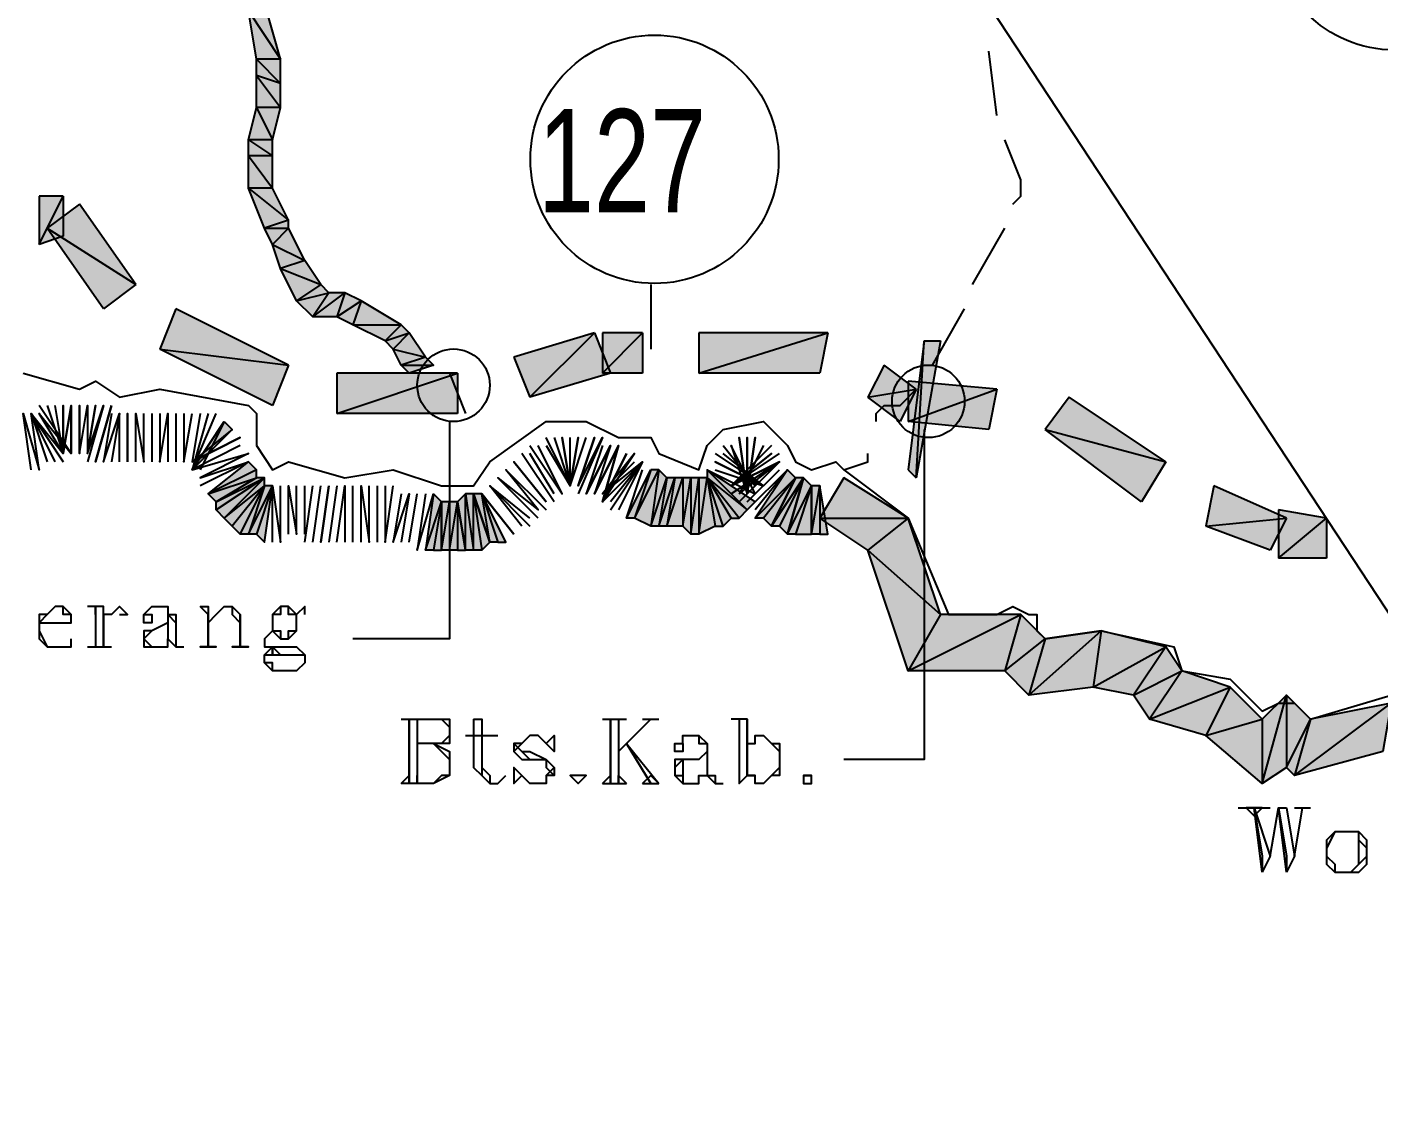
# Model space of a CAD drawing. Header units: millimetres. Extents: x 658 to 813, y 806 to 883.
# Drawn here: x 785.595 to 786.105, y 862.492 to 862.901 of the extents above; entities that cross this region are included whole.
import ezdxf

# ---------------------------------------------------------------- set-up
doc = ezdxf.new("R2010")
doc.units = ezdxf.units.MM
doc.header["$LTSCALE"] = 0.1
doc.linetypes.add('atContinuous2', pattern=[0])
for name, color, linetype in [('BATKAB', 7, 'Continuous'), ('FRAME 11', 7, 'Continuous'), ('KLEKTOR2', 7, 'Continuous'), ('LINK NAS BARU', 7, 'Continuous'), ('LINK SN', 7, 'Continuous'), ('PANTAI', 7, 'Continuous'), ('pantai1', 7, 'Continuous'), ('RENC-JL-SN', 7, 'Continuous'), ('SYMBOL', 7, 'Continuous'), ('TEXT', 8, 'Continuous'), ('zat_Mask_solid', 7, 'Continuous')]:
    doc.layers.add(name, color=color, linetype=linetype)
doc.styles.add('Style2', font='arial.ttf', dxfattribs={"height": 0.2})

msp = doc.modelspace()

# ---------------------------------------------------------------- hatches: boundary and pattern name
at = {"layer": 'KLEKTOR2'}
h = msp.add_hatch(color=7, dxfattribs=at)
h.paths.add_polyline_path([(785.68436, 862.91011), (785.67828, 862.90707), (785.69044, 862.88882)])
h.paths.add_polyline_path([(785.67828, 862.90707), (785.69044, 862.88882), (785.68132, 862.88882)], flags=17)
h = msp.add_hatch(color=7, dxfattribs=at)
h.paths.add_polyline_path([(785.69044, 862.88882), (785.68132, 862.88882), (785.69044, 862.8797)], flags=17)
h.paths.add_polyline_path([(785.68132, 862.88882), (785.69044, 862.8797), (785.68132, 862.88274)], flags=17)
h = msp.add_hatch(color=7, dxfattribs=at)
h.paths.add_polyline_path([(785.69044, 862.8797), (785.68132, 862.88274), (785.69044, 862.87058)], flags=17)
h.paths.add_polyline_path([(785.68132, 862.88274), (785.69044, 862.87058), (785.68132, 862.87058)], flags=17)
h = msp.add_hatch(color=7, dxfattribs=at)
h.paths.add_polyline_path([(785.6874, 862.85842), (785.67828, 862.85842), (785.6874, 862.85234)], flags=17)
h.paths.add_polyline_path([(785.67828, 862.85842), (785.6874, 862.85234), (785.67828, 862.85234)], flags=17)
h = msp.add_hatch(color=7, dxfattribs=at)
h.paths.add_polyline_path([(785.6874, 862.85234), (785.67828, 862.85234), (785.6874, 862.84018)], flags=17)
h.paths.add_polyline_path([(785.67828, 862.85234), (785.6874, 862.84018), (785.67828, 862.84018)], flags=17)
h = msp.add_hatch(color=7, dxfattribs=at)
h.paths.add_polyline_path([(785.6874, 862.84018), (785.67828, 862.84018), (785.69348, 862.82802)], flags=17)
h.paths.add_polyline_path([(785.67828, 862.84018), (785.69348, 862.82802), (785.68436, 862.82498)])
h.paths.add_polyline_path([(785.69348, 862.82802), (785.68436, 862.82498), (785.69348, 862.82498)], flags=17)
h = msp.add_hatch(color=7, dxfattribs=at)
h.paths.add_polyline_path([(785.70868, 862.80066), (785.7026, 862.79154), (785.71476, 862.80066)], flags=16)
h.paths.add_polyline_path([(785.7026, 862.79154), (785.71476, 862.80066), (785.71172, 862.79154)])
at = {"layer": 'LINK NAS BARU'}
h = msp.add_hatch(color=7, dxfattribs=at)
h.paths.add_polyline_path([(785.92756, 862.73378), (785.9306, 862.73074), (785.93364, 862.78242)])
h.paths.add_polyline_path([(785.9306, 862.73074), (785.93364, 862.78242), (785.93972, 862.78242)])
at = {"layer": 'pantai1'}
for points in [[(785.66916, 862.75202), (785.6722, 862.74898), (785.657, 862.73378)], [(785.83028, 862.73378), (785.8242, 862.71554), (785.82116, 862.71554)], [(785.68436, 862.73074), (785.66916, 862.71554), (785.68436, 862.7277)], [(785.90324, 862.73074), (785.89412, 862.71554), (785.92756, 862.71554)], [(785.66916, 862.71554), (785.68436, 862.7277), (785.6722, 862.7125)], [(785.68436, 862.7277), (785.6722, 862.7125), (785.67524, 862.70946)], [(785.68436, 862.7277), (785.67828, 862.70946), (785.67524, 862.70946)], [(785.75732, 862.72162), (785.76036, 862.70338), (785.76036, 862.72466)], [(785.7634, 862.72466), (785.76948, 862.70642), (785.76644, 862.72466)], [(785.89412, 862.71554), (785.92756, 862.71554), (785.91236, 862.70338)], [(785.92756, 862.71554), (785.91236, 862.70338), (785.93972, 862.67906)], [(785.91236, 862.70338), (785.93972, 862.67906), (785.92756, 862.65778)]]:
    msp.add_hatch(color=7, dxfattribs=at).paths.add_polyline_path(points)
h = msp.add_hatch(color=7, dxfattribs=at)
h.paths.add_polyline_path([(785.67828, 862.73682), (785.68132, 862.73378), (785.66308, 862.72466)])
h.paths.add_polyline_path([(785.68132, 862.73378), (785.66308, 862.72466), (785.68132, 862.73074)], flags=17)
h = msp.add_hatch(color=7, dxfattribs=at)
h.paths.add_polyline_path([(785.83028, 862.73378), (785.8242, 862.71554), (785.83332, 862.73378)], flags=16)
h.paths.add_polyline_path([(785.8242, 862.71554), (785.83332, 862.73378), (785.83028, 862.7125)])
h = msp.add_hatch(color=7, dxfattribs=at)
h.paths.add_polyline_path([(785.83332, 862.73378), (785.83028, 862.7125), (785.83636, 862.73074)])
h.paths.add_polyline_path([(785.83028, 862.7125), (785.83636, 862.73074), (785.83332, 862.7125)], flags=17)
h = msp.add_hatch(color=7, dxfattribs=at)
h.paths.add_polyline_path([(785.85156, 862.73074), (785.86676, 862.71858), (785.85156, 862.73378)], flags=17)
h.paths.add_polyline_path([(785.86676, 862.71858), (785.85156, 862.73378), (785.8698, 862.72162)])
h = msp.add_hatch(color=7, dxfattribs=at)
h.paths.add_polyline_path([(785.88196, 862.73378), (785.8698, 862.71554), (785.885, 862.73074)])
h.paths.add_polyline_path([(785.8698, 862.71554), (785.885, 862.73074), (785.87284, 862.71554)], flags=17)
h = msp.add_hatch(color=7, dxfattribs=at)
h.paths.add_polyline_path([(785.68132, 862.73074), (785.66612, 862.72162), (785.68436, 862.73074)], flags=16)
h.paths.add_polyline_path([(785.66612, 862.72162), (785.68436, 862.73074), (785.66612, 862.71858)], flags=17)
h.paths.add_polyline_path([(785.68436, 862.73074), (785.66612, 862.71858), (785.66916, 862.71554)])
h = msp.add_hatch(color=7, dxfattribs=at)
h.paths.add_polyline_path([(785.83636, 862.73074), (785.83332, 862.7125), (785.8394, 862.73074)], flags=16)
h.paths.add_polyline_path([(785.83332, 862.7125), (785.8394, 862.73074), (785.83636, 862.7125)])
h = msp.add_hatch(color=7, dxfattribs=at)
h.paths.add_polyline_path([(785.8394, 862.73074), (785.83636, 862.7125), (785.84244, 862.73074)], flags=16)
h.paths.add_polyline_path([(785.83636, 862.7125), (785.84244, 862.73074), (785.84244, 862.7125)])
h = msp.add_hatch(color=7, dxfattribs=at)
h.paths.add_polyline_path([(785.84244, 862.73074), (785.84244, 862.7125), (785.84548, 862.73074)], flags=16)
h.paths.add_polyline_path([(785.84244, 862.7125), (785.84548, 862.73074), (785.84548, 862.70946)])
h = msp.add_hatch(color=7, dxfattribs=at)
h.paths.add_polyline_path([(785.84548, 862.73074), (785.84548, 862.70946), (785.84852, 862.73074)], flags=16)
h.paths.add_polyline_path([(785.84548, 862.70946), (785.84852, 862.73074), (785.84852, 862.70946)])
h = msp.add_hatch(color=7, dxfattribs=at)
h.paths.add_polyline_path([(785.84852, 862.73074), (785.84852, 862.70946), (785.85156, 862.73074)], flags=16)
h.paths.add_polyline_path([(785.84852, 862.70946), (785.85156, 862.73074), (785.8546, 862.7125)])
h = msp.add_hatch(color=7, dxfattribs=at)
h.paths.add_polyline_path([(785.86676, 862.71858), (785.86372, 862.71554), (785.85156, 862.73074)])
h.paths.add_polyline_path([(785.86372, 862.71554), (785.85156, 862.73074), (785.86068, 862.71554)], flags=17)
h = msp.add_hatch(color=7, dxfattribs=at)
h.paths.add_polyline_path([(785.885, 862.73074), (785.87588, 862.7125), (785.88804, 862.73074)], flags=16)
h.paths.add_polyline_path([(785.87588, 862.7125), (785.88804, 862.73074), (785.87892, 862.7125)])
h = msp.add_hatch(color=7, dxfattribs=at)
h.paths.add_polyline_path([(785.88804, 862.73074), (785.88196, 862.70946), (785.89108, 862.7277)])
h.paths.add_polyline_path([(785.88196, 862.70946), (785.89108, 862.7277), (785.885, 862.70946)], flags=17)
h.paths.add_polyline_path([(785.89108, 862.7277), (785.885, 862.70946), (785.89108, 862.70946)], flags=16)
h = msp.add_hatch(color=7, dxfattribs=at)
h.paths.add_polyline_path([(785.68436, 862.7277), (785.67828, 862.70946), (785.6874, 862.7277)], flags=16)
h.paths.add_polyline_path([(785.67828, 862.70946), (785.6874, 862.7277), (785.68132, 862.70946)])
h = msp.add_hatch(color=7, dxfattribs=at)
h.paths.add_polyline_path([(785.7482, 862.72466), (785.74516, 862.70338), (785.75124, 862.72162)])
h.paths.add_polyline_path([(785.74516, 862.70338), (785.75124, 862.72162), (785.7482, 862.70338)], flags=17)
h.paths.add_polyline_path([(785.75124, 862.72162), (785.7482, 862.70338), (785.75124, 862.70338)], flags=16)
h = msp.add_hatch(color=7, dxfattribs=at)
h.paths.add_polyline_path([(785.76036, 862.70338), (785.76036, 862.72466), (785.7634, 862.70338)], flags=16)
h.paths.add_polyline_path([(785.76036, 862.72466), (785.7634, 862.70338), (785.7634, 862.72466)])
h = msp.add_hatch(color=7, dxfattribs=at)
h.paths.add_polyline_path([(785.7634, 862.70338), (785.7634, 862.72466), (785.76644, 862.70338)], flags=16)
h.paths.add_polyline_path([(785.7634, 862.72466), (785.76644, 862.70338), (785.76948, 862.70642)])
h = msp.add_hatch(color=7, dxfattribs=at)
h.paths.add_polyline_path([(785.76948, 862.70642), (785.76644, 862.72466), (785.77252, 862.70642)], flags=17)
h.paths.add_polyline_path([(785.76644, 862.72466), (785.77252, 862.70642), (785.77556, 862.70642)])
h = msp.add_hatch(color=7, dxfattribs=at)
h.paths.add_polyline_path([(785.89108, 862.7277), (785.89108, 862.70946), (785.89412, 862.7277)], flags=16)
h.paths.add_polyline_path([(785.89108, 862.70946), (785.89412, 862.7277), (785.89412, 862.70946)])
h = msp.add_hatch(color=7, dxfattribs=at)
h.paths.add_polyline_path([(785.75124, 862.72162), (785.75124, 862.70338), (785.75428, 862.72162)], flags=16)
h.paths.add_polyline_path([(785.75124, 862.70338), (785.75428, 862.72162), (785.75428, 862.70338)])
h = msp.add_hatch(color=7, dxfattribs=at)
h.paths.add_polyline_path([(785.75428, 862.72162), (785.75428, 862.70338), (785.75732, 862.72162)], flags=16)
h.paths.add_polyline_path([(785.75428, 862.70338), (785.75732, 862.72162), (785.75732, 862.70338)])
h = msp.add_hatch(color=7, dxfattribs=at)
h.paths.add_polyline_path([(785.93972, 862.67906), (785.92756, 862.65778), (785.97012, 862.67906)], flags=16)
h.paths.add_polyline_path([(785.92756, 862.65778), (785.97012, 862.67906), (785.96404, 862.65778)])
h = msp.add_hatch(color=7, dxfattribs=at)
h.paths.add_polyline_path([(785.97924, 862.66994), (785.97316, 862.64866), (786.00052, 862.67298)], flags=17)
h.paths.add_polyline_path([(785.97316, 862.64866), (786.00052, 862.67298), (785.99748, 862.6517)], flags=17)
h = msp.add_hatch(color=7, dxfattribs=at)
h.paths.add_polyline_path([(786.06132, 862.63954), (786.06132, 862.61522), (786.07044, 862.64866)], flags=17)
h.paths.add_polyline_path([(786.06132, 862.61522), (786.07044, 862.64866), (786.07044, 862.6213)], flags=17)
h = msp.add_hatch(color=7, dxfattribs=at)
h.paths.add_polyline_path([(786.07956, 862.63954), (786.07348, 862.61826), (786.10996, 862.64562)], flags=17)
h.paths.add_polyline_path([(786.07348, 862.61826), (786.10996, 862.64562), (786.10692, 862.62738)], flags=17)
at = {"layer": 'RENC-JL-SN'}
h = msp.add_hatch(color=7, dxfattribs=at)
h.paths.add_polyline_path([(785.59923, 862.83714), (785.59923, 862.8189), (785.60835, 862.83714)], flags=16)
h.paths.add_polyline_path([(785.59923, 862.8189), (785.60835, 862.83714), (785.60835, 862.82194)])
h = msp.add_hatch(color=7, dxfattribs=at)
h.paths.add_polyline_path([(785.61444, 862.8341), (785.60227, 862.82498), (785.63572, 862.8037)])
h.paths.add_polyline_path([(785.60227, 862.82498), (785.63572, 862.8037), (785.62356, 862.79458)])
h = msp.add_hatch(color=7, dxfattribs=at)
h.paths.add_polyline_path([(785.65092, 862.79458), (785.64484, 862.77938), (785.69348, 862.7733)])
h.paths.add_polyline_path([(785.64484, 862.77938), (785.69348, 862.7733), (785.6874, 862.7581)])
h = msp.add_hatch(color=7, dxfattribs=at)
h.paths.add_polyline_path([(785.7786, 862.77634), (785.78468, 862.76114), (785.809, 862.78546)])
h.paths.add_polyline_path([(785.78468, 862.76114), (785.809, 862.78546), (785.81508, 862.77026)])
h = msp.add_hatch(color=7, dxfattribs=at)
h.paths.add_polyline_path([(785.81204, 862.78546), (785.81204, 862.77026), (785.82724, 862.78546)], flags=16)
h.paths.add_polyline_path([(785.81204, 862.77026), (785.82724, 862.78546), (785.82724, 862.77026)])
h = msp.add_hatch(color=7, dxfattribs=at)
h.paths.add_polyline_path([(785.84852, 862.78546), (785.84852, 862.77026), (785.89716, 862.78546)], flags=16)
h.paths.add_polyline_path([(785.84852, 862.77026), (785.89716, 862.78546), (785.89412, 862.77026)])
h = msp.add_hatch(color=7, dxfattribs=at)
h.paths.add_polyline_path([(785.71172, 862.77026), (785.71172, 862.75506), (785.75732, 862.77026)], flags=16)
h.paths.add_polyline_path([(785.71172, 862.75506), (785.75732, 862.77026), (785.75732, 862.75506)])
h = msp.add_hatch(color=7, dxfattribs=at)
h.paths.add_polyline_path([(785.91844, 862.7733), (785.91236, 862.76114), (785.9306, 862.76418)])
h.paths.add_polyline_path([(785.91236, 862.76114), (785.9306, 862.76418), (785.92452, 862.75202)])
h = msp.add_hatch(color=7, dxfattribs=at)
h.paths.add_polyline_path([(785.92756, 862.76722), (785.92756, 862.75202), (785.961, 862.76418)])
h.paths.add_polyline_path([(785.92756, 862.75202), (785.961, 862.76418), (785.95796, 862.74898)])
h = msp.add_hatch(color=7, dxfattribs=at)
h.paths.add_polyline_path([(785.98836, 862.76114), (785.97924, 862.74898), (786.02484, 862.73682)])
h.paths.add_polyline_path([(785.97924, 862.74898), (786.02484, 862.73682), (786.01572, 862.72162)])
h = msp.add_hatch(color=7, dxfattribs=at)
h.paths.add_polyline_path([(786.04308, 862.7277), (786.04004, 862.7125), (786.07044, 862.71554)])
h.paths.add_polyline_path([(786.04004, 862.7125), (786.07044, 862.71554), (786.06436, 862.70338)])
h = msp.add_hatch(color=7, dxfattribs=at)
h.paths.add_polyline_path([(786.0674, 862.71858), (786.0674, 862.70034), (786.08564, 862.71554)])
h.paths.add_polyline_path([(786.0674, 862.70034), (786.08564, 862.71554), (786.08564, 862.70034)], flags=17)
at = {"layer": 'zat_Mask_solid'}
for points in [[(785.68132, 862.87058), (785.6874, 862.85842), (785.67828, 862.85842)], [(785.69044, 862.87058), (785.68132, 862.87058), (785.6874, 862.85842)], [(785.68436, 862.82498), (785.69348, 862.82498), (785.6874, 862.8189)], [(785.69348, 862.82498), (785.6874, 862.8189), (785.69956, 862.81282)], [(785.6874, 862.8189), (785.69956, 862.81282), (785.69044, 862.80978)], [(785.69956, 862.81282), (785.69044, 862.80978), (785.70564, 862.8037)], [(785.69044, 862.80978), (785.70564, 862.8037), (785.69652, 862.79762)], [(785.70564, 862.8037), (785.69652, 862.79762), (785.70868, 862.80066)], [(785.69652, 862.79762), (785.70868, 862.80066), (785.7026, 862.79154)], [(785.71476, 862.80066), (785.71172, 862.79154), (785.72084, 862.79762)], [(785.71172, 862.79154), (785.72084, 862.79762), (785.7178, 862.7885)], [(785.72084, 862.79762), (785.7178, 862.7885), (785.73604, 862.7885)], [(785.7178, 862.7885), (785.73604, 862.7885), (785.72996, 862.78242)], [(785.73604, 862.7885), (785.72996, 862.78242), (785.73908, 862.78546)], [(785.72996, 862.78242), (785.73908, 862.78546), (785.733, 862.77938)], [(785.73908, 862.78546), (785.733, 862.77938), (785.74516, 862.77634)], [(785.733, 862.77938), (785.74516, 862.77634), (785.73604, 862.7733)], [(785.74516, 862.77634), (785.73604, 862.7733), (785.7482, 862.7733)], [(785.73604, 862.7733), (785.7482, 862.7733), (785.73908, 862.77026)], [(785.66308, 862.72466), (785.68132, 862.73074), (785.66612, 862.72162)], [(785.85156, 862.73074), (785.8546, 862.7125), (785.85764, 862.7125)], [(785.85156, 862.73074), (785.86068, 862.71554), (785.85764, 862.7125)], [(785.885, 862.73074), (785.87284, 862.71554), (785.87588, 862.7125)], [(785.88804, 862.73074), (785.87892, 862.7125), (785.88196, 862.70946)], [(785.6874, 862.7277), (785.68132, 862.70946), (785.68436, 862.70642)], [(785.89412, 862.7277), (785.89412, 862.70946), (785.89716, 862.70946)], [(785.75732, 862.72162), (785.75732, 862.70338), (785.76036, 862.70338)], [(785.97012, 862.67906), (785.96404, 862.65778), (785.97924, 862.66994)], [(786.00052, 862.67298), (785.99748, 862.6517), (786.02484, 862.6669)], [(785.96404, 862.65778), (785.97924, 862.66994), (785.97316, 862.64866)], [(785.99748, 862.6517), (786.02484, 862.6669), (786.01268, 862.64866)], [(786.02484, 862.6669), (786.01268, 862.64866), (786.03092, 862.65778)], [(786.01268, 862.64866), (786.03092, 862.65778), (786.01876, 862.63954)], [(786.03092, 862.65778), (786.01876, 862.63954), (786.04916, 862.6517)], [(786.01876, 862.63954), (786.04916, 862.6517), (786.04004, 862.63346)], [(786.04916, 862.6517), (786.04004, 862.63346), (786.06132, 862.63954)], [(786.07044, 862.64866), (786.07044, 862.6213), (786.07956, 862.63954)], [(786.04004, 862.63346), (786.06132, 862.63954), (786.06132, 862.61522)], [(786.07044, 862.6213), (786.07956, 862.63954), (786.07348, 862.61826)]]:
    msp.add_hatch(color=7, dxfattribs=at).paths.add_polyline_path(points)

# ---------------------------------------------------------------- linework, layer by layer
at = {"layer": 'BATKAB', "color": 7}
for points in [[(785.961, 862.86754), (785.95796, 862.89186)], [(785.96708, 862.8341), (785.97012, 862.83714), (785.97012, 862.84322), (785.96404, 862.85842)], [(785.95188, 862.8037), (785.96404, 862.82498)], [(785.93668, 862.7733), (785.94884, 862.79458)], [(785.9154, 862.75202), (785.9154, 862.75506), (785.91844, 862.7581), (785.92452, 862.7581), (785.9306, 862.76418)], [(785.90324, 862.73378), (785.91236, 862.73682), (785.91236, 862.73986)]]:
    msp.add_lwpolyline(points, dxfattribs=at)
at = {"layer": 'FRAME 11', "color": 7}
msp.add_lwpolyline([(785.25571, 863.97716), (788.65449, 858.80907), (788.02216, 857.93658), (790.25356, 858.55371), (789.90395, 860.69087), (789.28682, 859.56605), (785.25571, 863.97716)], dxfattribs=at)
at = {"layer": 'KLEKTOR2', "color": 7}
for points in [[(785.68436, 862.91011), (785.67828, 862.90707), (785.69044, 862.88882), (785.68436, 862.91011)], [(785.67828, 862.90707), (785.69044, 862.88882), (785.68132, 862.88882), (785.67828, 862.90707)], [(785.69044, 862.88882), (785.68132, 862.88882), (785.69044, 862.8797), (785.69044, 862.88882)], [(785.68132, 862.88882), (785.69044, 862.8797), (785.68132, 862.88274), (785.68132, 862.88882)], [(785.69044, 862.8797), (785.68132, 862.88274), (785.69044, 862.87058), (785.69044, 862.8797)], [(785.68132, 862.88274), (785.69044, 862.87058), (785.68132, 862.87058), (785.68132, 862.88274)], [(785.68132, 862.87058), (785.6874, 862.85842), (785.67828, 862.85842), (785.68132, 862.87058)], [(785.69044, 862.87058), (785.68132, 862.87058), (785.6874, 862.85842), (785.69044, 862.87058)], [(785.6874, 862.85842), (785.67828, 862.85842), (785.6874, 862.85234), (785.6874, 862.85842)], [(785.67828, 862.85842), (785.6874, 862.85234), (785.67828, 862.85234), (785.67828, 862.85842)], [(785.6874, 862.85234), (785.67828, 862.85234), (785.6874, 862.84018), (785.6874, 862.85234)], [(785.67828, 862.85234), (785.6874, 862.84018), (785.67828, 862.84018), (785.67828, 862.85234)], [(785.6874, 862.84018), (785.67828, 862.84018), (785.69348, 862.82802), (785.6874, 862.84018)], [(785.67828, 862.84018), (785.69348, 862.82802), (785.68436, 862.82498), (785.67828, 862.84018)], [(785.69348, 862.82802), (785.68436, 862.82498), (785.69348, 862.82498), (785.69348, 862.82802)], [(785.68436, 862.82498), (785.69348, 862.82498), (785.6874, 862.8189), (785.68436, 862.82498)], [(785.69348, 862.82498), (785.6874, 862.8189), (785.69956, 862.81282), (785.69348, 862.82498)], [(785.6874, 862.8189), (785.69956, 862.81282), (785.69044, 862.80978), (785.6874, 862.8189)], [(785.69956, 862.81282), (785.69044, 862.80978), (785.70564, 862.8037), (785.69956, 862.81282)], [(785.69044, 862.80978), (785.70564, 862.8037), (785.69652, 862.79762), (785.69044, 862.80978)], [(785.70564, 862.8037), (785.69652, 862.79762), (785.70868, 862.80066), (785.70564, 862.8037)], [(785.69652, 862.79762), (785.70868, 862.80066), (785.7026, 862.79154), (785.69652, 862.79762)], [(785.70868, 862.80066), (785.7026, 862.79154), (785.71476, 862.80066), (785.70868, 862.80066)], [(785.7026, 862.79154), (785.71476, 862.80066), (785.71172, 862.79154), (785.7026, 862.79154)], [(785.71476, 862.80066), (785.71172, 862.79154), (785.72084, 862.79762), (785.71476, 862.80066)], [(785.71172, 862.79154), (785.72084, 862.79762), (785.7178, 862.7885), (785.71172, 862.79154)], [(785.72084, 862.79762), (785.7178, 862.7885), (785.73604, 862.7885), (785.72084, 862.79762)], [(785.7178, 862.7885), (785.73604, 862.7885), (785.72996, 862.78242), (785.7178, 862.7885)], [(785.73604, 862.7885), (785.72996, 862.78242), (785.73908, 862.78546), (785.73604, 862.7885)], [(785.72996, 862.78242), (785.73908, 862.78546), (785.733, 862.77938), (785.72996, 862.78242)], [(785.73908, 862.78546), (785.733, 862.77938), (785.74516, 862.77634), (785.73908, 862.78546)], [(785.733, 862.77938), (785.74516, 862.77634), (785.73604, 862.7733), (785.733, 862.77938)], [(785.74516, 862.77634), (785.73604, 862.7733), (785.7482, 862.7733), (785.74516, 862.77634)], [(785.73604, 862.7733), (785.7482, 862.7733), (785.73908, 862.77026), (785.73604, 862.7733)]]:
    msp.add_lwpolyline(points, dxfattribs=at)
at = {"layer": 'LINK NAS BARU', "color": 7, "linetype": 'atContinuous2'}
for p, q in [((785.93364, 862.78242), (785.92756, 862.73378)), ((785.9306, 862.73074), (785.93364, 862.78242)), ((785.9306, 862.73074), (785.93364, 862.78242)), ((785.93972, 862.78242), (785.9306, 862.73074)), ((785.93364, 862.78242), (785.93972, 862.78242)), ((785.92756, 862.73378), (785.9306, 862.73074))]:
    msp.add_line(p, q, dxfattribs=at)
msp.add_circle((786.11141, 862.93921), 0.0469, dxfattribs=at)
at = {"layer": 'LINK SN', "color": 7}
msp.add_lwpolyline([(785.83028, 862.8037), (785.83028, 862.77938)], dxfattribs=at)
at = {"layer": 'LINK SN', "color": 7, "linetype": 'atContinuous2'}
msp.add_circle((785.83172, 862.85104), 0.0469, dxfattribs=at)
at = {"layer": 'PANTAI', "color": 7}
for points in [[(785.59315, 862.77026), (785.61444, 862.76418), (785.62052, 862.76722), (785.62964, 862.76114), (785.64484, 862.76418), (785.67828, 862.7581), (785.68132, 862.75506), (785.68132, 862.7429), (785.6874, 862.73378), (785.69348, 862.73682), (785.71476, 862.73074), (785.733, 862.73378), (785.75124, 862.7277), (785.7634, 862.7277), (785.76948, 862.73682), (785.79076, 862.75202), (785.80596, 862.75202), (785.81812, 862.74594), (785.83028, 862.74594), (785.83332, 862.73986), (785.84852, 862.73378), (785.85156, 862.7429), (785.85764, 862.74898), (785.87284, 862.75202), (785.88196, 862.7429), (785.885, 862.73682), (785.89108, 862.73378), (785.9002, 862.73682), (785.90324, 862.73378)], [(785.90324, 862.73378), (785.92756, 862.71554), (785.94276, 862.67906), (785.961, 862.67906), (785.96708, 862.6821), (785.97316, 862.67906), (785.9762, 862.67906), (785.9762, 862.67298), (785.97924, 862.66994), (786.00052, 862.67298), (786.02788, 862.6669), (786.03092, 862.65778), (786.04916, 862.65474), (786.06132, 862.64258), (786.0674, 862.64562), (786.07348, 862.64562), (786.07956, 862.63954), (786.10996, 862.64866)]]:
    msp.add_lwpolyline(points, dxfattribs=at)
at = {"layer": 'pantai1', "color": 7, "linetype": 'atContinuous2'}
for p, q in [((785.86676, 862.71858), (785.85156, 862.73378)), ((785.85156, 862.73378), (785.85156, 862.73074)), ((785.86676, 862.71858), (785.85156, 862.73378)), ((785.85156, 862.73378), (785.8698, 862.72162)), ((785.85156, 862.73074), (785.86676, 862.71858)), ((785.8698, 862.72162), (785.86676, 862.71858))]:
    msp.add_line(p, q, dxfattribs=at)
at = {"layer": 'pantai1', "color": 7}
for points in [[(785.59619, 862.73378), (785.59315, 862.75506), (785.59923, 862.73378), (785.59619, 862.75506), (785.60227, 862.73682)], [(785.59619, 862.75506), (785.60835, 862.73986), (785.59923, 862.75506), (785.6114, 862.73986), (785.59923, 862.7581)], [(785.60531, 862.73682), (785.59619, 862.75506), (785.60835, 862.73682)], [(785.60227, 862.7581), (785.60835, 862.73986), (785.60531, 862.7581)], [(785.60835, 862.73986), (785.60835, 862.7581), (785.60835, 862.73986), (785.6114, 862.7581), (785.60835, 862.73986), (785.6114, 862.7581), (785.6114, 862.73986), (785.6114, 862.7581)], [(785.61444, 862.73986), (785.61444, 862.7581), (785.61444, 862.73986), (785.61444, 862.7581), (785.61444, 862.73986), (785.61748, 862.7581), (785.61748, 862.73986), (785.62052, 862.7581), (785.61748, 862.73986), (785.62356, 862.7581), (785.61748, 862.73682)], [(785.6266, 862.7581), (785.62052, 862.73682), (785.6266, 862.7581)], [(785.6266, 862.75506), (785.62356, 862.73682), (785.62964, 862.75506), (785.6266, 862.73682)], [(785.62964, 862.73682), (785.62964, 862.75506)], [(785.63268, 862.73682), (785.63268, 862.75506), (785.63268, 862.73682)], [(785.63572, 862.73682), (785.63572, 862.75506), (785.63876, 862.73682), (785.63876, 862.75506)], [(785.6418, 862.75506), (785.6418, 862.73682)], [(785.64484, 862.75506), (785.64484, 862.73682), (785.64788, 862.75506), (785.64788, 862.73682)], [(785.65092, 862.75506), (785.65092, 862.73682)], [(785.65396, 862.75506), (785.65396, 862.73682), (785.657, 862.75506)], [(785.66004, 862.75506), (785.657, 862.73682)], [(785.66308, 862.75506), (785.657, 862.73378), (785.66612, 862.75506)], [(785.66916, 862.75202), (785.6722, 862.74898), (785.657, 862.73378), (785.66916, 862.75202)], [(785.6722, 862.74898), (785.657, 862.73682), (785.67524, 862.74594), (785.657, 862.73682)], [(785.66916, 862.75202), (785.66004, 862.73378)], [(785.79076, 862.7429), (785.79988, 862.7277), (785.79076, 862.74594)], [(785.7938, 862.74594), (785.79988, 862.7277), (785.79684, 862.74594), (785.79988, 862.7277), (785.79988, 862.74594)], [(785.79988, 862.7277), (785.80292, 862.74594), (785.79988, 862.7277), (785.80596, 862.74594)], [(785.80292, 862.7277), (785.809, 862.74594), (785.80292, 862.7277), (785.81204, 862.74594), (785.80292, 862.72466)], [(785.8698, 862.72466), (785.86068, 862.7429), (785.86676, 862.72466), (785.86372, 862.74594), (785.86676, 862.72466), (785.86372, 862.74594), (785.86676, 862.72466), (785.86372, 862.74594)], [(785.86676, 862.74594), (785.86676, 862.72466), (785.86676, 862.74594), (785.86676, 862.72466), (785.8698, 862.74594), (785.86676, 862.72466)], [(785.67524, 862.7429), (785.657, 862.73378), (785.67828, 862.73986), (785.66004, 862.73074), (785.67828, 862.73682), (785.66004, 862.7277)], [(785.7938, 862.72162), (785.78164, 862.73986)], [(785.78468, 862.7429), (785.79684, 862.72466), (785.78772, 862.7429)], [(785.7938, 862.72466), (785.78468, 862.73986)], [(785.81204, 862.7429), (785.80596, 862.72466), (785.81508, 862.7429), (785.80596, 862.72466)], [(785.81508, 862.7429), (785.809, 862.72466), (785.81812, 862.7429), (785.809, 862.72466)], [(785.81812, 862.7429), (785.81204, 862.72162), (785.81812, 862.7429)], [(785.82116, 862.73986), (785.81204, 862.72162), (785.82116, 862.73986)], [(785.81204, 862.72162), (785.8242, 862.73986), (785.81204, 862.72466), (785.8242, 862.73682)], [(785.8546, 862.73986), (785.87284, 862.7277), (785.85764, 862.73986)], [(785.85764, 862.7429), (785.8698, 862.7277)], [(785.87588, 862.7429), (785.86068, 862.7277), (785.87588, 862.73986), (785.86068, 862.7277), (785.87892, 862.73986)], [(785.87284, 862.7429), (785.86372, 862.72466)], [(785.67828, 862.73682), (785.68132, 862.73378), (785.66308, 862.72466), (785.67828, 862.73682)], [(785.68132, 862.73378), (785.66308, 862.72466), (785.68132, 862.73074), (785.68132, 862.73378)], [(785.78772, 862.71554), (785.77252, 862.73074), (785.78772, 862.71858), (785.77556, 862.73378), (785.79076, 862.71858)], [(785.79076, 862.72162), (785.7786, 862.73682), (785.79076, 862.72162)], [(785.81204, 862.72466), (785.82724, 862.73682), (785.81204, 862.72162), (785.82724, 862.73682), (785.81508, 862.72162)], [(785.81508, 862.71858), (785.82724, 862.73682), (785.81812, 862.71858)], [(785.82116, 862.71554), (785.82724, 862.73378)], [(785.83028, 862.73378), (785.8242, 862.71554), (785.82116, 862.71554), (785.83028, 862.73378)], [(785.83028, 862.73378), (785.8242, 862.71554), (785.83332, 862.73378), (785.83028, 862.73378)], [(785.8242, 862.71554), (785.83332, 862.73378), (785.83028, 862.7125), (785.8242, 862.71554)], [(785.83332, 862.73378), (785.83028, 862.7125), (785.83636, 862.73074), (785.83332, 862.73378)], [(785.8698, 862.72162), (785.85156, 862.73378), (785.8698, 862.72466)], [(785.8546, 862.73378), (785.87284, 862.7277), (785.8546, 862.73682), (785.87284, 862.7277), (785.8546, 862.73682)], [(785.86068, 862.7277), (785.87892, 862.73682), (785.86068, 862.7277), (785.87892, 862.73682), (785.86068, 862.72466)], [(785.86372, 862.72466), (785.87892, 862.73682), (785.86372, 862.72162)], [(785.86676, 862.72162), (785.87892, 862.73378)], [(785.86676, 862.71858), (785.88196, 862.73378), (785.8698, 862.71858)], [(785.88196, 862.73378), (785.8698, 862.71554), (785.885, 862.73074), (785.88196, 862.73378)], [(785.66308, 862.72466), (785.68132, 862.73074), (785.66612, 862.72162), (785.66308, 862.72466)], [(785.68132, 862.73074), (785.66612, 862.72162), (785.68436, 862.73074), (785.68132, 862.73074)], [(785.66612, 862.72162), (785.68436, 862.73074), (785.66612, 862.71858), (785.66612, 862.72162)], [(785.68436, 862.73074), (785.66612, 862.71858), (785.66916, 862.71554), (785.68436, 862.73074)], [(785.68436, 862.73074), (785.66916, 862.71554), (785.68436, 862.7277), (785.68436, 862.73074)], [(785.83028, 862.7125), (785.83636, 862.73074), (785.83332, 862.7125), (785.83028, 862.7125)], [(785.83636, 862.73074), (785.83332, 862.7125), (785.8394, 862.73074), (785.83636, 862.73074)], [(785.83332, 862.7125), (785.8394, 862.73074), (785.83636, 862.7125), (785.83332, 862.7125)], [(785.8394, 862.73074), (785.83636, 862.7125), (785.84244, 862.73074), (785.8394, 862.73074)], [(785.83636, 862.7125), (785.84244, 862.73074), (785.84244, 862.7125), (785.83636, 862.7125)], [(785.84244, 862.73074), (785.84244, 862.7125), (785.84548, 862.73074), (785.84244, 862.73074)], [(785.84244, 862.7125), (785.84548, 862.73074), (785.84548, 862.70946), (785.84244, 862.7125)], [(785.84548, 862.73074), (785.84548, 862.70946), (785.84852, 862.73074), (785.84548, 862.73074)], [(785.84548, 862.70946), (785.84852, 862.73074), (785.84852, 862.70946), (785.84548, 862.70946)], [(785.84852, 862.73074), (785.84852, 862.70946), (785.85156, 862.73074), (785.84852, 862.73074)], [(785.84852, 862.70946), (785.85156, 862.73074), (785.8546, 862.7125), (785.84852, 862.70946)], [(785.85156, 862.73074), (785.8546, 862.7125), (785.85764, 862.7125), (785.85156, 862.73074)], [(785.86676, 862.71858), (785.86372, 862.71554), (785.85156, 862.73074), (785.86676, 862.71858)], [(785.86372, 862.71554), (785.85156, 862.73074), (785.86068, 862.71554), (785.86372, 862.71554)], [(785.85156, 862.73074), (785.86068, 862.71554), (785.85764, 862.7125), (785.85156, 862.73074)], [(785.8698, 862.71554), (785.885, 862.73074), (785.87284, 862.71554), (785.8698, 862.71554)], [(785.885, 862.73074), (785.87284, 862.71554), (785.87588, 862.7125), (785.885, 862.73074)], [(785.885, 862.73074), (785.87588, 862.7125), (785.88804, 862.73074), (785.885, 862.73074)], [(785.87588, 862.7125), (785.88804, 862.73074), (785.87892, 862.7125), (785.87588, 862.7125)], [(785.88804, 862.73074), (785.87892, 862.7125), (785.88196, 862.70946), (785.88804, 862.73074)], [(785.88804, 862.73074), (785.88196, 862.70946), (785.89108, 862.7277), (785.88804, 862.73074)], [(785.90324, 862.73074), (785.89412, 862.71554), (785.92756, 862.71554), (785.90324, 862.73074)], [(785.66916, 862.71554), (785.68436, 862.7277), (785.6722, 862.7125), (785.66916, 862.71554)], [(785.68436, 862.7277), (785.6722, 862.7125), (785.67524, 862.70946), (785.68436, 862.7277)], [(785.68436, 862.7277), (785.67828, 862.70946), (785.67524, 862.70946), (785.68436, 862.7277)], [(785.68436, 862.7277), (785.67828, 862.70946), (785.6874, 862.7277), (785.68436, 862.7277)], [(785.67828, 862.70946), (785.6874, 862.7277), (785.68132, 862.70946), (785.67828, 862.70946)], [(785.6874, 862.7277), (785.68132, 862.70946), (785.68436, 862.70642), (785.6874, 862.7277)], [(785.6874, 862.70642), (785.6874, 862.7277), (785.69044, 862.70642), (785.69044, 862.7277)], [(785.69348, 862.70946), (785.69348, 862.7277), (785.69652, 862.70946), (785.69652, 862.7277)], [(785.69956, 862.70946), (785.69956, 862.7277)], [(785.69956, 862.70642), (785.7026, 862.7277)], [(785.7026, 862.70642), (785.70564, 862.7277)], [(785.70868, 862.7277), (785.70564, 862.70642), (785.70868, 862.7277)], [(785.71172, 862.7277), (785.70868, 862.70642)], [(785.71172, 862.70642), (785.71476, 862.7277), (785.71476, 862.70642)], [(785.7178, 862.70642), (785.7178, 862.7277)], [(785.72084, 862.70642), (785.72084, 862.7277), (785.72388, 862.70642), (785.72388, 862.7277)], [(785.72692, 862.7277), (785.72692, 862.70642)], [(785.72996, 862.7277), (785.72996, 862.70642), (785.733, 862.7277)], [(785.73604, 862.72466), (785.733, 862.70642), (785.73908, 862.72466), (785.73604, 862.70642)], [(785.73908, 862.70642), (785.74212, 862.72466)], [(785.74516, 862.72466), (785.74212, 862.70338), (785.7482, 862.72466)], [(785.7482, 862.72466), (785.74516, 862.70338), (785.75124, 862.72162), (785.7482, 862.72466)], [(785.75732, 862.72162), (785.76036, 862.70338), (785.76036, 862.72466), (785.75732, 862.72162)], [(785.76036, 862.70338), (785.76036, 862.72466), (785.7634, 862.70338), (785.76036, 862.70338)], [(785.76036, 862.72466), (785.7634, 862.70338), (785.7634, 862.72466), (785.76036, 862.72466)], [(785.7634, 862.70338), (785.7634, 862.72466), (785.76644, 862.70338), (785.7634, 862.70338)], [(785.7634, 862.72466), (785.76644, 862.70338), (785.76948, 862.70642), (785.7634, 862.72466)], [(785.7634, 862.72466), (785.76948, 862.70642), (785.76644, 862.72466), (785.7634, 862.72466)], [(785.76948, 862.70642), (785.76644, 862.72466), (785.77252, 862.70642), (785.76948, 862.70642)], [(785.76644, 862.72466), (785.77252, 862.70642), (785.77556, 862.70642), (785.76644, 862.72466)], [(785.7786, 862.70946), (785.76644, 862.72466), (785.7786, 862.70946)], [(785.78164, 862.7125), (785.76948, 862.7277), (785.78468, 862.7125)], [(785.78468, 862.71554), (785.76948, 862.7277)], [(785.88196, 862.70946), (785.89108, 862.7277), (785.885, 862.70946), (785.88196, 862.70946)], [(785.89108, 862.7277), (785.885, 862.70946), (785.89108, 862.70946), (785.89108, 862.7277)], [(785.89108, 862.7277), (785.89108, 862.70946), (785.89412, 862.7277), (785.89108, 862.7277)], [(785.89108, 862.70946), (785.89412, 862.7277), (785.89412, 862.70946), (785.89108, 862.70946)], [(785.89412, 862.7277), (785.89412, 862.70946), (785.89716, 862.70946), (785.89412, 862.7277)], [(785.74516, 862.70338), (785.75124, 862.72162), (785.7482, 862.70338), (785.74516, 862.70338)], [(785.75124, 862.72162), (785.7482, 862.70338), (785.75124, 862.70338), (785.75124, 862.72162)], [(785.75124, 862.72162), (785.75124, 862.70338), (785.75428, 862.72162), (785.75124, 862.72162)], [(785.75124, 862.70338), (785.75428, 862.72162), (785.75428, 862.70338), (785.75124, 862.70338)], [(785.75428, 862.72162), (785.75428, 862.70338), (785.75732, 862.72162), (785.75428, 862.72162)], [(785.75428, 862.70338), (785.75732, 862.72162), (785.75732, 862.70338), (785.75428, 862.70338)], [(785.75732, 862.72162), (785.75732, 862.70338), (785.76036, 862.70338), (785.75732, 862.72162)], [(785.89412, 862.71554), (785.92756, 862.71554), (785.91236, 862.70338), (785.89412, 862.71554)], [(785.92756, 862.71554), (785.91236, 862.70338), (785.93972, 862.67906), (785.92756, 862.71554)], [(785.91236, 862.70338), (785.93972, 862.67906), (785.92756, 862.65778), (785.91236, 862.70338)], [(785.93972, 862.67906), (785.92756, 862.65778), (785.97012, 862.67906), (785.93972, 862.67906)], [(785.92756, 862.65778), (785.97012, 862.67906), (785.96404, 862.65778), (785.92756, 862.65778)], [(785.97012, 862.67906), (785.96404, 862.65778), (785.97924, 862.66994), (785.97012, 862.67906)], [(785.97924, 862.66994), (785.97316, 862.64866), (786.00052, 862.67298), (785.97924, 862.66994)], [(785.97316, 862.64866), (786.00052, 862.67298), (785.99748, 862.6517), (785.97316, 862.64866)], [(786.00052, 862.67298), (785.99748, 862.6517), (786.02484, 862.6669), (786.00052, 862.67298)], [(785.96404, 862.65778), (785.97924, 862.66994), (785.97316, 862.64866), (785.96404, 862.65778)], [(785.99748, 862.6517), (786.02484, 862.6669), (786.01268, 862.64866), (785.99748, 862.6517)], [(786.02484, 862.6669), (786.01268, 862.64866), (786.03092, 862.65778), (786.02484, 862.6669)], [(786.01268, 862.64866), (786.03092, 862.65778), (786.01876, 862.63954), (786.01268, 862.64866)], [(786.03092, 862.65778), (786.01876, 862.63954), (786.04916, 862.6517), (786.03092, 862.65778)], [(786.01876, 862.63954), (786.04916, 862.6517), (786.04004, 862.63346), (786.01876, 862.63954)], [(786.04916, 862.6517), (786.04004, 862.63346), (786.06132, 862.63954), (786.04916, 862.6517)], [(786.06132, 862.63954), (786.06132, 862.61522), (786.07044, 862.64866), (786.06132, 862.63954)], [(786.06132, 862.61522), (786.07044, 862.64866), (786.07044, 862.6213), (786.06132, 862.61522)], [(786.07044, 862.64866), (786.07044, 862.6213), (786.07956, 862.63954), (786.07044, 862.64866)], [(786.07956, 862.63954), (786.07348, 862.61826), (786.10996, 862.64562), (786.07956, 862.63954)], [(786.07348, 862.61826), (786.10996, 862.64562), (786.10692, 862.62738), (786.07348, 862.61826)], [(786.04004, 862.63346), (786.06132, 862.63954), (786.06132, 862.61522), (786.04004, 862.63346)], [(786.07044, 862.6213), (786.07956, 862.63954), (786.07348, 862.61826), (786.07044, 862.6213)]]:
    msp.add_lwpolyline(points, dxfattribs=at)
at = {"layer": 'RENC-JL-SN', "color": 7, "linetype": 'atContinuous2'}
for p, q in [((785.59923, 862.83714), (785.59923, 862.8189)), ((785.59923, 862.8189), (785.60835, 862.83714)), ((785.60835, 862.83714), (785.59923, 862.83714)), ((785.59923, 862.8189), (785.60835, 862.83714)), ((785.60835, 862.83714), (785.60835, 862.82194)), ((785.61444, 862.8341), (785.60227, 862.82498)), ((785.63572, 862.8037), (785.61444, 862.8341)), ((785.60835, 862.82194), (785.59923, 862.8189)), ((785.60227, 862.82498), (785.63572, 862.8037)), ((785.60227, 862.82498), (785.63572, 862.8037)), ((785.62356, 862.79458), (785.60227, 862.82498)), ((785.63572, 862.8037), (785.62356, 862.79458)), ((785.65092, 862.79458), (785.64484, 862.77938)), ((785.69348, 862.7733), (785.65092, 862.79458)), ((785.809, 862.78546), (785.7786, 862.77634)), ((785.78468, 862.76114), (785.809, 862.78546)), ((785.78468, 862.76114), (785.809, 862.78546)), ((785.809, 862.78546), (785.81508, 862.77026)), ((785.81204, 862.78546), (785.81204, 862.77026)), ((785.81204, 862.77026), (785.82724, 862.78546)), ((785.82724, 862.78546), (785.81204, 862.78546)), ((785.81204, 862.77026), (785.82724, 862.78546)), ((785.82724, 862.78546), (785.82724, 862.77026)), ((785.84852, 862.78546), (785.84852, 862.77026)), ((785.84852, 862.77026), (785.89716, 862.78546)), ((785.89716, 862.78546), (785.84852, 862.78546)), ((785.84852, 862.77026), (785.89716, 862.78546)), ((785.89716, 862.78546), (785.89412, 862.77026)), ((785.64484, 862.77938), (785.69348, 862.7733)), ((785.64484, 862.77938), (785.69348, 862.7733)), ((785.6874, 862.7581), (785.64484, 862.77938)), ((785.7786, 862.77634), (785.78468, 862.76114)), ((785.69348, 862.7733), (785.6874, 862.7581)), ((785.71172, 862.77026), (785.71172, 862.75506)), ((785.71172, 862.75506), (785.75732, 862.77026)), ((785.75732, 862.77026), (785.71172, 862.77026)), ((785.71172, 862.75506), (785.75732, 862.77026)), ((785.75732, 862.77026), (785.75732, 862.75506)), ((785.81508, 862.77026), (785.78468, 862.76114)), ((785.82724, 862.77026), (785.81204, 862.77026)), ((785.89412, 862.77026), (785.84852, 862.77026)), ((785.91844, 862.7733), (785.91236, 862.76114)), ((785.9306, 862.76418), (785.91844, 862.7733)), ((785.92756, 862.76722), (785.92756, 862.75202)), ((785.961, 862.76418), (785.92756, 862.76722)), ((785.91236, 862.76114), (785.9306, 862.76418)), ((785.91236, 862.76114), (785.9306, 862.76418)), ((785.92452, 862.75202), (785.91236, 862.76114)), ((785.9306, 862.76418), (785.92452, 862.75202)), ((785.92756, 862.75202), (785.961, 862.76418)), ((785.92756, 862.75202), (785.961, 862.76418)), ((785.961, 862.76418), (785.95796, 862.74898)), ((785.98836, 862.76114), (785.97924, 862.74898)), ((786.02484, 862.73682), (785.98836, 862.76114)), ((785.75732, 862.75506), (785.71172, 862.75506)), ((785.95796, 862.74898), (785.92756, 862.75202)), ((785.97924, 862.74898), (786.02484, 862.73682)), ((785.97924, 862.74898), (786.02484, 862.73682)), ((786.01572, 862.72162), (785.97924, 862.74898)), ((786.02484, 862.73682), (786.01572, 862.72162)), ((786.04308, 862.7277), (786.04004, 862.7125)), ((786.07044, 862.71554), (786.04308, 862.7277)), ((786.0674, 862.71858), (786.0674, 862.70034)), ((786.08564, 862.71554), (786.0674, 862.71858)), ((786.04004, 862.7125), (786.07044, 862.71554)), ((786.04004, 862.7125), (786.07044, 862.71554)), ((786.07044, 862.71554), (786.06436, 862.70338)), ((786.0674, 862.70034), (786.08564, 862.71554)), ((786.0674, 862.70034), (786.08564, 862.71554)), ((786.08564, 862.71554), (786.08564, 862.70034)), ((786.06436, 862.70338), (786.04004, 862.7125)), ((786.08564, 862.70034), (786.0674, 862.70034))]:
    msp.add_line(p, q, dxfattribs=at)
at = {"layer": 'RENC-JL-SN', "color": 7}
msp.add_lwpolyline([(785.75428, 862.77026), (785.76036, 862.75506)], dxfattribs=at)
at = {"layer": 'SYMBOL', "color": 7, "linetype": 'atContinuous2'}
for centre in [(785.7558, 862.76569), (785.93517, 862.75961)]:
    msp.add_circle(centre, 0.0137, dxfattribs=at)
at = {"layer": 'TEXT', "color": 7}
for points in [[(785.75428, 862.75202), (785.75428, 862.66994), (785.7178, 862.66994)], [(785.93364, 862.74898), (785.93364, 862.62434), (785.90324, 862.62434)], [(785.59923, 862.67602), (785.6114, 862.67602), (785.6114, 862.67906), (785.60835, 862.6821), (785.60531, 862.6821), (785.60227, 862.67906), (785.59923, 862.67906), (785.59923, 862.67602), (785.59923, 862.67298), (785.59923, 862.66994), (785.60227, 862.6669), (785.60531, 862.6669), (785.60835, 862.6669), (785.6114, 862.6669), (785.6114, 862.66994)], [(785.60531, 862.6821), (785.60227, 862.67906), (785.59923, 862.67602), (785.59923, 862.67298), (785.60227, 862.6669), (785.60531, 862.6669)], [(785.59923, 862.67906), (785.59923, 862.67602), (785.59923, 862.67298), (785.59923, 862.66994)], [(785.6114, 862.67602), (785.6114, 862.67906), (785.60835, 862.67906), (785.60835, 862.6821)], [(785.6114, 862.67602), (785.6114, 862.67906)], [(785.62356, 862.67906), (785.62356, 862.6669), (785.62356, 862.6821), (785.61748, 862.6821)], [(785.62052, 862.6821), (785.62052, 862.6669)], [(785.62052, 862.6821), (785.62052, 862.67906), (785.62052, 862.6821)], [(785.62964, 862.67906), (785.63268, 862.67906), (785.62964, 862.6821), (785.6266, 862.67906), (785.62356, 862.67906), (785.62356, 862.67602)], [(785.63876, 862.67906), (785.6418, 862.67906), (785.6418, 862.67602), (785.63876, 862.67602), (785.63876, 862.67906), (785.6418, 862.6821), (785.64788, 862.6821), (785.64788, 862.67906), (785.65092, 862.67906), (785.65092, 862.67602), (785.65092, 862.66994), (785.65092, 862.6669), (785.65396, 862.6669)], [(785.64788, 862.6821), (785.64788, 862.67906), (785.64788, 862.66994), (785.65092, 862.6669), (785.65396, 862.6669)], [(785.64788, 862.67906), (785.65092, 862.67602), (785.65092, 862.66994), (785.65092, 862.6669)], [(785.66004, 862.6821), (785.66308, 862.6821), (785.66308, 862.6669)], [(785.66004, 862.6821), (785.66308, 862.67906), (785.66004, 862.6821)], [(785.66308, 862.6821), (785.66308, 862.6669), (785.66308, 862.67906)], [(785.66308, 862.67602), (785.66612, 862.67906), (785.66916, 862.6821), (785.6722, 862.6821), (785.67524, 862.67906), (785.67524, 862.67602), (785.67524, 862.6669), (785.67524, 862.67602), (785.67524, 862.67906)], [(785.6722, 862.6821), (785.6722, 862.67906), (785.67524, 862.67602), (785.67524, 862.6669)], [(785.69044, 862.6821), (785.6874, 862.67906), (785.6874, 862.67602), (785.6874, 862.67298), (785.69044, 862.66994), (785.69348, 862.66994), (785.69652, 862.67298), (785.69652, 862.67602), (785.69652, 862.67906), (785.69348, 862.6821), (785.69044, 862.6821)], [(785.69044, 862.6821), (785.69044, 862.67906), (785.6874, 862.67906), (785.6874, 862.67298), (785.69044, 862.67298), (785.69044, 862.66994)], [(785.6874, 862.67906), (785.6874, 862.67602), (785.6874, 862.67298)], [(785.69348, 862.66994), (785.69348, 862.67298), (785.69652, 862.67298), (785.69652, 862.67906), (785.69348, 862.67906), (785.69348, 862.6821)], [(785.69956, 862.67906), (785.69956, 862.6821), (785.69652, 862.67906)], [(785.69652, 862.67298), (785.69652, 862.67602), (785.69652, 862.67906)], [(785.64788, 862.67602), (785.6418, 862.67298), (785.63876, 862.67298), (785.63876, 862.66994), (785.63876, 862.6669), (785.6418, 862.6669), (785.64484, 862.6669), (785.64788, 862.6669), (785.64788, 862.66994)], [(785.64788, 862.67602), (785.6418, 862.67298), (785.63876, 862.66994), (785.6418, 862.6669)], [(785.63876, 862.67298), (785.63876, 862.66994), (785.63876, 862.6669)], [(785.6874, 862.67298), (785.68436, 862.66994), (785.68436, 862.6669), (785.6874, 862.6669), (785.6874, 862.66386), (785.69044, 862.66386), (785.69652, 862.66386), (785.69956, 862.66386), (785.69956, 862.66082)], [(785.61748, 862.6669), (785.6266, 862.6669)], [(785.62356, 862.6669), (785.6266, 862.6669)], [(785.66004, 862.6669), (785.66612, 862.6669)], [(785.66308, 862.6669), (785.66004, 862.6669), (785.66308, 862.6669), (785.66612, 862.6669), (785.66308, 862.6669)], [(785.6722, 862.6669), (785.67828, 862.6669)], [(785.67524, 862.6669), (785.6722, 862.6669), (785.67524, 862.6669), (785.67828, 862.6669), (785.67524, 862.6669)], [(785.68436, 862.6669), (785.6874, 862.6669), (785.69044, 862.6669), (785.69652, 862.6669), (785.69956, 862.66386), (785.69956, 862.66082), (785.69652, 862.65778), (785.6874, 862.65778), (785.68436, 862.66082), (785.68436, 862.66386), (785.6874, 862.6669), (785.69044, 862.66386), (785.69652, 862.66386), (785.69956, 862.66386)], [(785.6874, 862.65778), (785.6874, 862.66082), (785.68436, 862.66082), (785.68436, 862.66386), (785.6874, 862.66386), (785.6874, 862.6669)], [(785.73604, 862.63954), (785.7482, 862.63954), (785.75428, 862.63954), (785.75428, 862.6365), (785.75428, 862.63346), (785.75428, 862.63042), (785.7482, 862.63042)], [(785.73604, 862.63954), (785.73908, 862.63954)], [(785.73908, 862.61522), (785.73908, 862.63954), (785.73908, 862.61826)], [(785.74212, 862.63954), (785.74212, 862.61522)], [(785.7482, 862.63954), (785.75124, 862.63954), (785.75428, 862.6365), (785.75428, 862.63346), (785.75124, 862.63042), (785.7482, 862.63042), (785.74212, 862.63042)], [(785.75428, 862.63954), (785.75428, 862.6365), (785.75428, 862.63346), (785.75428, 862.63042)], [(785.7634, 862.63954), (785.7634, 862.6213), (785.76644, 862.61826), (785.76948, 862.61522), (785.77252, 862.61522), (785.77556, 862.61826)], [(785.7634, 862.63954), (785.76644, 862.63954), (785.76644, 862.6213), (785.76948, 862.61826), (785.76948, 862.61522)], [(785.76644, 862.63954), (785.76644, 862.6213), (785.76644, 862.61826)], [(785.81204, 862.63954), (785.82116, 862.63954)], [(785.81204, 862.63954), (785.81508, 862.63954)], [(785.81508, 862.61522), (785.81508, 862.63954), (785.81508, 862.61826)], [(785.81812, 862.63954), (785.81812, 862.61522)], [(785.83028, 862.63954), (785.81812, 862.62738)], [(785.81812, 862.63954), (785.82116, 862.63954)], [(785.82724, 862.63954), (785.83332, 862.63954)], [(785.83028, 862.63954), (785.83332, 862.63954)], [(785.86676, 862.63954), (785.86676, 862.61826), (785.86676, 862.63954), (785.86068, 862.63954)], [(785.86372, 862.63954), (785.86372, 862.61522), (785.86676, 862.61826), (785.8698, 862.61826)], [(785.76036, 862.63346), (785.77252, 862.63346)], [(785.79076, 862.63042), (785.7938, 862.63346), (785.7938, 862.62738), (785.79076, 862.63042), (785.78772, 862.63346), (785.78468, 862.63346), (785.78164, 862.63042), (785.7786, 862.63042), (785.7786, 862.62738), (785.78164, 862.62434), (785.78468, 862.62434), (785.79076, 862.62434), (785.79076, 862.6213), (785.7938, 862.61826)], [(785.84244, 862.63042), (785.84244, 862.62738), (785.8394, 862.62738), (785.8394, 862.63042), (785.84244, 862.63042), (785.84244, 862.63346), (785.84852, 862.63346), (785.85156, 862.63042), (785.85156, 862.62738), (785.85156, 862.61826), (785.8546, 862.61826), (785.8546, 862.61522)], [(785.84852, 862.63346), (785.84852, 862.63042), (785.85156, 862.63042), (785.85156, 862.61826), (785.8546, 862.61522), (785.85764, 862.61522)], [(785.86676, 862.63042), (785.8698, 862.63042), (785.8698, 862.63346), (785.87284, 862.63346), (785.87588, 862.63042), (785.87892, 862.63042), (785.87892, 862.62434), (785.87892, 862.61826), (785.87588, 862.61826), (785.87284, 862.61522), (785.8698, 862.61522), (785.8698, 862.61826), (785.86676, 862.61826)], [(785.87284, 862.63346), (785.87588, 862.63042), (785.87892, 862.62738), (785.87892, 862.6213), (785.87588, 862.61826), (785.87284, 862.61522)], [(785.7482, 862.63042), (785.75428, 862.62738), (785.75428, 862.62434), (785.75428, 862.6213), (785.75428, 862.61826), (785.7482, 862.61522), (785.73604, 862.61522)], [(785.7482, 862.63042), (785.75124, 862.62738), (785.75428, 862.62434), (785.75428, 862.61826), (785.75124, 862.61826), (785.7482, 862.61522)], [(785.75428, 862.62738), (785.75428, 862.62434), (785.75428, 862.6213), (785.75428, 862.61826)], [(785.78164, 862.63042), (785.7786, 862.62738)], [(785.7786, 862.63042), (785.78164, 862.62738), (785.78468, 862.62738), (785.79076, 862.62434), (785.7938, 862.6213), (785.7938, 862.61826), (785.79076, 862.61826), (785.79076, 862.61522), (785.78468, 862.61522), (785.78164, 862.61826), (785.7786, 862.6213), (785.7786, 862.61522), (785.78164, 862.61826)], [(785.78164, 862.62738), (785.78468, 862.62434), (785.79076, 862.62434)], [(785.82116, 862.63042), (785.83028, 862.61522), (785.82116, 862.63042), (785.83332, 862.61522)], [(785.85156, 862.62738), (785.84852, 862.62434), (785.84244, 862.62434), (785.8394, 862.62434), (785.8394, 862.6213), (785.8394, 862.61826), (785.84244, 862.61522), (785.84852, 862.61522), (785.84852, 862.61826), (785.85156, 862.61826)], [(785.85156, 862.63042), (785.85156, 862.62738), (785.85156, 862.61826)], [(785.87892, 862.63042), (785.87892, 862.62738), (785.87892, 862.6213), (785.87892, 862.61826)], [(785.7938, 862.6213), (785.79076, 862.61826)], [(785.84244, 862.62434), (785.8394, 862.6213), (785.8394, 862.61826), (785.84244, 862.61826)], [(785.84852, 862.62434), (785.84548, 862.62434), (785.84244, 862.62434), (785.84244, 862.6213), (785.84244, 862.61826), (785.84244, 862.61522)], [(785.73604, 862.61522), (785.73908, 862.61826), (785.73908, 862.61522)], [(785.74212, 862.61826), (785.74212, 862.61522), (785.74212, 862.61826)], [(785.80292, 862.61826), (785.79988, 862.61826), (785.80292, 862.61522), (785.80596, 862.61826), (785.80292, 862.61826)], [(785.81204, 862.61522), (785.81508, 862.61826), (785.81508, 862.61522)], [(785.81812, 862.61522), (785.81812, 862.61826), (785.82116, 862.61522)], [(785.82724, 862.61522), (785.83028, 862.61826), (785.83332, 862.61522)], [(785.88804, 862.61826), (785.88804, 862.61522), (785.89108, 862.61522), (785.89108, 862.61826), (785.88804, 862.61826), (785.89108, 862.61826), (785.88804, 862.61826)], [(785.81204, 862.61522), (785.82116, 862.61522)], [(785.82724, 862.61522), (785.83332, 862.61522)], [(786.0522, 862.6061), (786.06436, 862.6061)], [(786.05828, 862.6061), (786.05524, 862.6061), (786.05828, 862.60306), (786.06132, 862.6061), (786.05828, 862.6061)], [(786.06132, 862.58178), (786.05828, 862.6061), (786.06132, 862.58786), (786.06132, 862.58178)], [(786.05828, 862.6061), (786.06436, 862.58786), (786.0674, 862.6061)], [(786.07044, 862.58178), (786.0674, 862.6061), (786.07044, 862.58786), (786.07044, 862.58178)], [(786.0674, 862.6061), (786.07044, 862.6061)], [(786.07044, 862.6061), (786.07348, 862.58786), (786.07652, 862.6061)], [(786.07348, 862.6061), (786.07956, 862.6061)], [(786.07348, 862.6061), (786.07652, 862.6061), (786.07956, 862.6061)], [(786.09172, 862.59698), (786.08868, 862.59698), (786.08564, 862.59394), (786.08564, 862.5909), (786.08564, 862.58786), (786.08564, 862.58482), (786.08868, 862.58178), (786.09172, 862.58178), (786.09476, 862.58178), (786.0978, 862.58178), (786.10084, 862.58482), (786.10084, 862.58786), (786.10084, 862.5909), (786.10084, 862.59394), (786.0978, 862.59698), (786.09476, 862.59698), (786.09172, 862.59698)], [(786.09172, 862.59698), (786.08868, 862.59698), (786.08564, 862.5909), (786.08564, 862.58786), (786.08868, 862.58482), (786.08868, 862.58178), (786.09172, 862.58178)], [(786.09476, 862.58178), (786.0978, 862.58482), (786.0978, 862.58786), (786.0978, 862.5909), (786.0978, 862.59698), (786.09476, 862.59698)], [(786.08564, 862.59394), (786.08564, 862.5909), (786.08564, 862.58786), (786.08564, 862.58482)], [(786.0978, 862.58482), (786.10084, 862.58786), (786.10084, 862.5909), (786.0978, 862.59394)], [(786.06436, 862.58786), (786.06132, 862.58178)], [(786.07348, 862.58786), (786.07044, 862.58178)]]:
    msp.add_lwpolyline(points, dxfattribs=at)

# ---------------------------------------------------------------- texts
at = {"layer": 'LINK SN', "color": 7, "style": 'Style2', "width": 0.7}
msp.add_text('127', height=0.038913, rotation=0.0006, dxfattribs=at).set_placement((785.78772, 862.83106))

doc.saveas('drawing.dxf')
